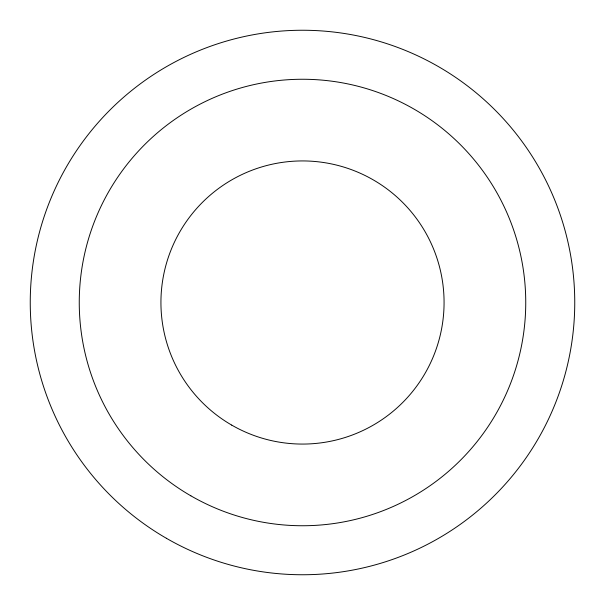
<?xml version="1.0" encoding="UTF-8"?>
<svg xmlns="http://www.w3.org/2000/svg" width="605" height="605" viewBox="0 0 605 605"><rect width="100%" height="100%" fill="white"/><g stroke="black" fill="none" stroke-linecap="round" stroke-linejoin="round"><path stroke-width="0.91" d="M231.715 425.103A141.57 141.57 0 0 0 444.07 302.5A141.57 141.57 0 0 0 231.715 179.897A141.57 141.57 0 0 0 231.715 425.103M166.375 538.276A272.25 272.25 0 0 0 574.75 302.5A272.25 272.25 0 0 0 166.375 66.724A272.25 272.25 0 0 0 166.375 538.276M190.877 495.835A223.245 223.245 0 0 0 525.745 302.5A223.245 223.245 0 0 0 190.877 109.165A223.245 223.245 0 0 0 190.877 495.835"/></g></svg>
